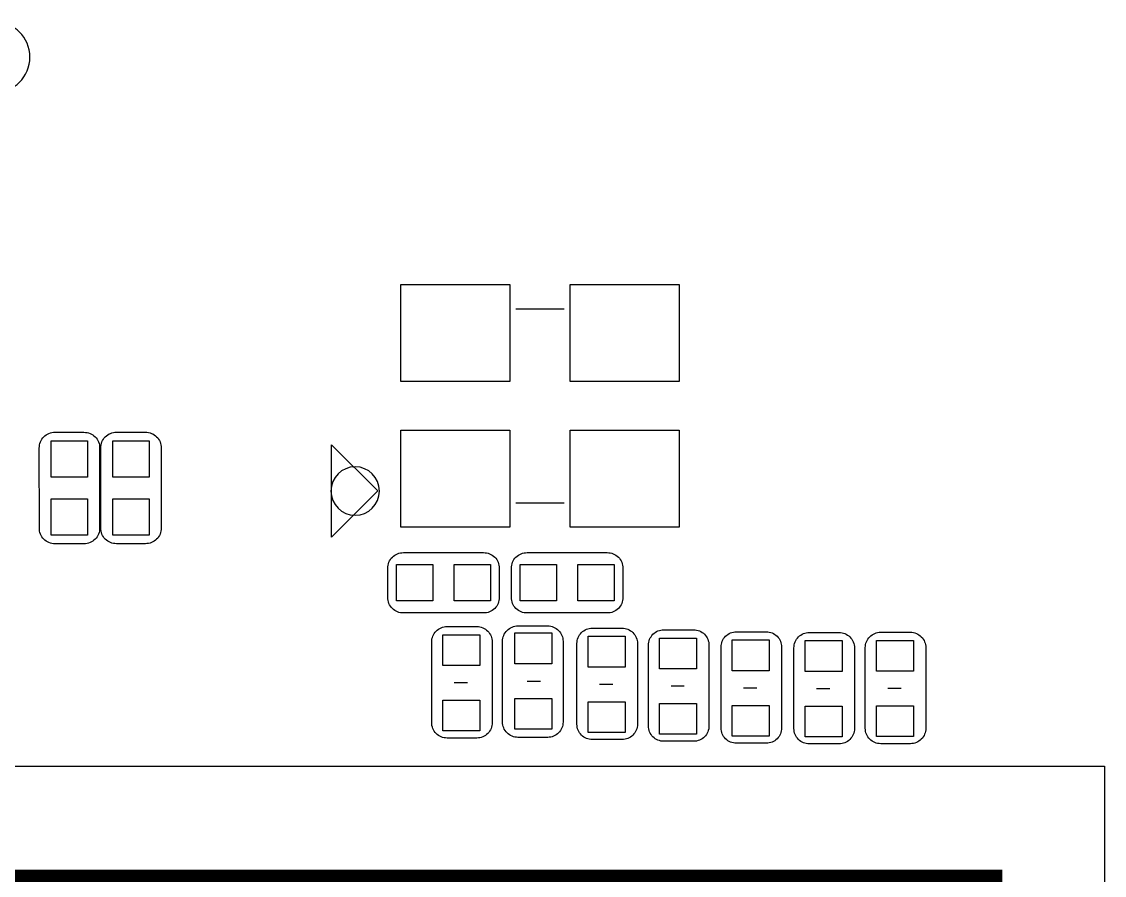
# Model space of a CAD drawing. Extents: x -3.5 to 51.5, y -3.5 to 36.5.
# Drawn here: x 23.4 to 32.34, y 21.75 to 28.79 of the extents above; entities that cross this region are included whole.
import ezdxf

# ---------------------------------------------------------------- set-up
doc = ezdxf.new("R2010")
doc.units = 0
for name, color, linetype in [('BG_SILKSCREEN_TOP', 142, 'CONTINUOUS'), ('PG_SILKSCREEN_TOP', 2, 'CONTINUOUS'), ('PIN_TOP', 3, 'CONTINUOUS')]:
    doc.layers.add(name, color=color, linetype=linetype)

msp = doc.modelspace()

# ---------------------------------------------------------------- linework, layer by layer
at = {"layer": 'BG_SILKSCREEN_TOP'}
msp.add_lwpolyline([(26.3398, 24.9174), (25.9588, 24.5364), (25.9588, 25.2984)], close=True, dxfattribs=at)
at = {"layer": 'BG_SILKSCREEN_TOP', "const_width": 0.1524}
msp.add_lwpolyline([(16.8656, 21.717), (31.4198, 21.717), (31.4198, 6.0706), (16.891, 6.0706), (16.8656, 21.717)], dxfattribs=at)
at = {"layer": 'PG_SILKSCREEN_TOP'}
for points in [[(23.467568, 28.497022, 1), (22.882352, 28.497022, 1), (23.467568, 28.497022)], [(23.545292, 24.61133), (23.545038, 25.27173, -0.428777), (23.674832, 25.401524)], [(23.674832, 25.401524), (23.913592, 25.40127, -0.428212), (24.043132, 25.27173)], [(24.053038, 24.611584), (24.053038, 25.272238, -0.427922), (24.182578, 25.401778)], [(24.182578, 25.401778), (24.421338, 25.401778, -0.427871), (24.550878, 25.272238)], [(24.043132, 25.27173), (24.043132, 24.611584, -0.428094), (23.913592, 24.482044)], [(24.550878, 25.272238), (24.550878, 24.611584, -0.42756), (24.421338, 24.482298)], [(26.353262, 24.916892, 1), (25.953466, 24.916892, 1), (26.353262, 24.916892)], [(23.674832, 24.482044, -0.427674), (23.545292, 24.61133)], [(24.182578, 24.482298, -0.42761), (24.053038, 24.611584)], [(26.423112, 24.040084), (26.423112, 24.278844, -0.42804), (26.552652, 24.408384)], [(26.552652, 24.408384), (27.213052, 24.408384, -0.42804), (27.342592, 24.278844)], [(27.443684, 24.278844, -0.42804), (27.573224, 24.408384)], [(27.573224, 24.408384), (28.233624, 24.408384, -0.42804), (28.363164, 24.278844)], [(28.363164, 24.278844), (28.363164, 24.040084, -0.42804), (28.233624, 23.910544)], [(27.213052, 23.910544), (26.552652, 23.910544, -0.42804), (26.423112, 24.040084)], [(27.342592, 24.040084, -0.42804), (27.213052, 23.910544)], [(28.233624, 23.910544), (27.573224, 23.910544, -0.42804), (27.443684, 24.040084)], [(26.784808, 23.005796), (26.784808, 23.671784, -0.414214), (26.911808, 23.798784)], [(27.15768, 23.798784, -0.414214), (27.28468, 23.671784)], [(27.36977, 23.010876), (27.36977, 23.676864, -0.414214), (27.49677, 23.803864)], [(27.49677, 23.803864), (27.742642, 23.803864, -0.414214), (27.869642, 23.676864)], [(27.984196, 22.992588), (27.984196, 23.658576, -0.414214), (28.111196, 23.785576)], [(28.357068, 23.785576, -0.414214), (28.484068, 23.658576)], [(28.574746, 22.978618), (28.574746, 23.644606, -0.414214), (28.701746, 23.771606)], [(28.947618, 23.771606, -0.414214), (29.074618, 23.644606)], [(29.174186, 22.962616), (29.174186, 23.628604, -0.414214), (29.301186, 23.755604)], [(29.547058, 23.755604, -0.414214), (29.674058, 23.628604)], [(29.775912, 22.956774), (29.775912, 23.622762, -0.414214), (29.902912, 23.749762)], [(30.148784, 23.749762, -0.414214), (30.275784, 23.622762)], [(30.365192, 22.958806), (30.365192, 23.624794, -0.414214), (30.492192, 23.751794)], [(30.738064, 23.751794, -0.414214), (30.865064, 23.624794)], [(27.28468, 23.671784), (27.28468, 23.005796, -0.414214), (27.15768, 22.878796)], [(27.869642, 23.676864), (27.869642, 23.010876, -0.414214), (27.742642, 22.883876)], [(28.484068, 23.658576), (28.484068, 22.992588, -0.414214), (28.357068, 22.865588)], [(29.074618, 23.644606), (29.074618, 22.978618, -0.414214), (28.947618, 22.851618)], [(29.674058, 23.628604), (29.674058, 22.962616, -0.414214), (29.547058, 22.835616)], [(30.275784, 23.622762), (30.275784, 22.956774, -0.414214), (30.148784, 22.829774)], [(30.865064, 23.624794), (30.865064, 22.958806, -0.414214), (30.738064, 22.831806)], [(27.15768, 22.878796), (26.911808, 22.878796, -0.414214), (26.784808, 23.005796)], [(27.49677, 22.883876, -0.414214), (27.36977, 23.010876)], [(28.357068, 22.865588), (28.111196, 22.865588, -0.414214), (27.984196, 22.992588)], [(28.947618, 22.851618), (28.701746, 22.851618, -0.414214), (28.574746, 22.978618)], [(29.547058, 22.835616), (29.301186, 22.835616, -0.414214), (29.174186, 22.962616)], [(30.148784, 22.829774), (29.902912, 22.829774, -0.414214), (29.775912, 22.956774)], [(30.738064, 22.831806), (30.492192, 22.831806, -0.414214), (30.365192, 22.958806)]]:
    msp.add_lwpolyline(points, format="xyb", dxfattribs=at)
for points in [[(27.479498, 26.420064), (27.879548, 26.420064)], [(27.479498, 24.819864), (27.879548, 24.819864)], [(23.913592, 24.482044), (23.674832, 24.482044)], [(24.421338, 24.482298), (24.182578, 24.482298)], [(27.342592, 24.278844), (27.342592, 24.040084)], [(27.443684, 24.040084), (27.443684, 24.278844)], [(26.911808, 23.798784), (27.15768, 23.798784)], [(28.111196, 23.785576), (28.357068, 23.785576)], [(28.701746, 23.771606), (28.947618, 23.771606)], [(29.301186, 23.755604), (29.547058, 23.755604)], [(29.902912, 23.749762), (30.148784, 23.749762)], [(30.492192, 23.751794), (30.738064, 23.751794)], [(26.97099, 23.336758), (27.08021, 23.336758)], [(27.68346, 23.345902), (27.57424, 23.345902)], [(28.170378, 23.32355), (28.279598, 23.32355)], [(28.760928, 23.30958), (28.870148, 23.30958)], [(29.360368, 23.293578), (29.469588, 23.293578)], [(29.962094, 23.287736), (30.071314, 23.287736)], [(30.551374, 23.289768), (30.660594, 23.289768)], [(27.742642, 22.883876), (27.49677, 22.883876)], [(15.939262, 22.647656), (32.339026, 22.647656)], [(32.339026, 22.647656), (32.339026, 5.147056)]]:
    msp.add_lwpolyline(points, dxfattribs=at)
at = {"layer": 'PIN_TOP'}
for points in [[(26.529538, 25.820624), (26.529538, 26.620724), (27.42946, 26.620724), (27.42946, 25.820624)], [(27.929332, 25.820624), (27.929332, 26.620724), (28.829254, 26.620724), (28.829254, 25.820624)], [(26.529538, 24.619204), (26.529538, 25.419304), (27.42946, 25.419304), (27.42946, 24.619204)], [(27.929332, 24.619204), (27.929332, 25.419304), (28.829254, 25.419304), (28.829254, 24.619204)], [(23.943818, 25.030684), (23.644098, 25.030684), (23.644098, 25.330404), (23.943818, 25.330404)], [(24.451818, 25.030684), (24.152098, 25.030684), (24.152098, 25.330404), (24.451818, 25.330404)], [(23.943818, 24.553164), (23.644098, 24.553164), (23.644098, 24.852884), (23.943818, 24.852884)], [(24.451818, 24.553164), (24.152098, 24.553164), (24.152098, 24.852884), (24.451818, 24.852884)], [(26.793952, 24.309324), (26.793952, 24.009604), (26.494232, 24.009604), (26.494232, 24.309324)], [(27.271472, 24.309324), (27.271472, 24.009604), (26.971752, 24.009604), (26.971752, 24.309324)], [(27.514804, 24.009604), (27.514804, 24.309324), (27.814524, 24.309324), (27.814524, 24.009604)], [(27.992324, 24.009604), (27.992324, 24.309324), (28.292044, 24.309324), (28.292044, 24.009604)], [(26.87701, 23.73122), (27.18181, 23.73122), (27.18181, 23.47722), (26.87701, 23.47722)], [(27.77744, 23.491444), (27.47264, 23.491444), (27.47264, 23.745444), (27.77744, 23.745444)], [(28.076398, 23.718012), (28.381198, 23.718012), (28.381198, 23.464012), (28.076398, 23.464012)], [(28.666948, 23.704042), (28.971748, 23.704042), (28.971748, 23.450042), (28.666948, 23.450042)], [(29.266388, 23.68804), (29.571188, 23.68804), (29.571188, 23.43404), (29.266388, 23.43404)], [(29.868114, 23.682198), (30.172914, 23.682198), (30.172914, 23.428198), (29.868114, 23.428198)], [(30.457394, 23.68423), (30.762194, 23.68423), (30.762194, 23.43023), (30.457394, 23.43023)], [(26.87701, 23.191216), (27.18181, 23.191216), (27.18181, 22.937216), (26.87701, 22.937216)], [(27.77744, 22.95144), (27.47264, 22.95144), (27.47264, 23.20544), (27.77744, 23.20544)], [(28.076398, 23.178008), (28.381198, 23.178008), (28.381198, 22.924008), (28.076398, 22.924008)], [(28.666948, 23.164038), (28.971748, 23.164038), (28.971748, 22.910038), (28.666948, 22.910038)], [(29.266388, 23.148036), (29.571188, 23.148036), (29.571188, 22.894036), (29.266388, 22.894036)], [(29.868114, 23.142194), (30.172914, 23.142194), (30.172914, 22.888194), (29.868114, 22.888194)], [(30.457394, 23.144226), (30.762194, 23.144226), (30.762194, 22.890226), (30.457394, 22.890226)]]:
    msp.add_lwpolyline(points, close=True, dxfattribs=at)

doc.saveas('drawing.dxf')
